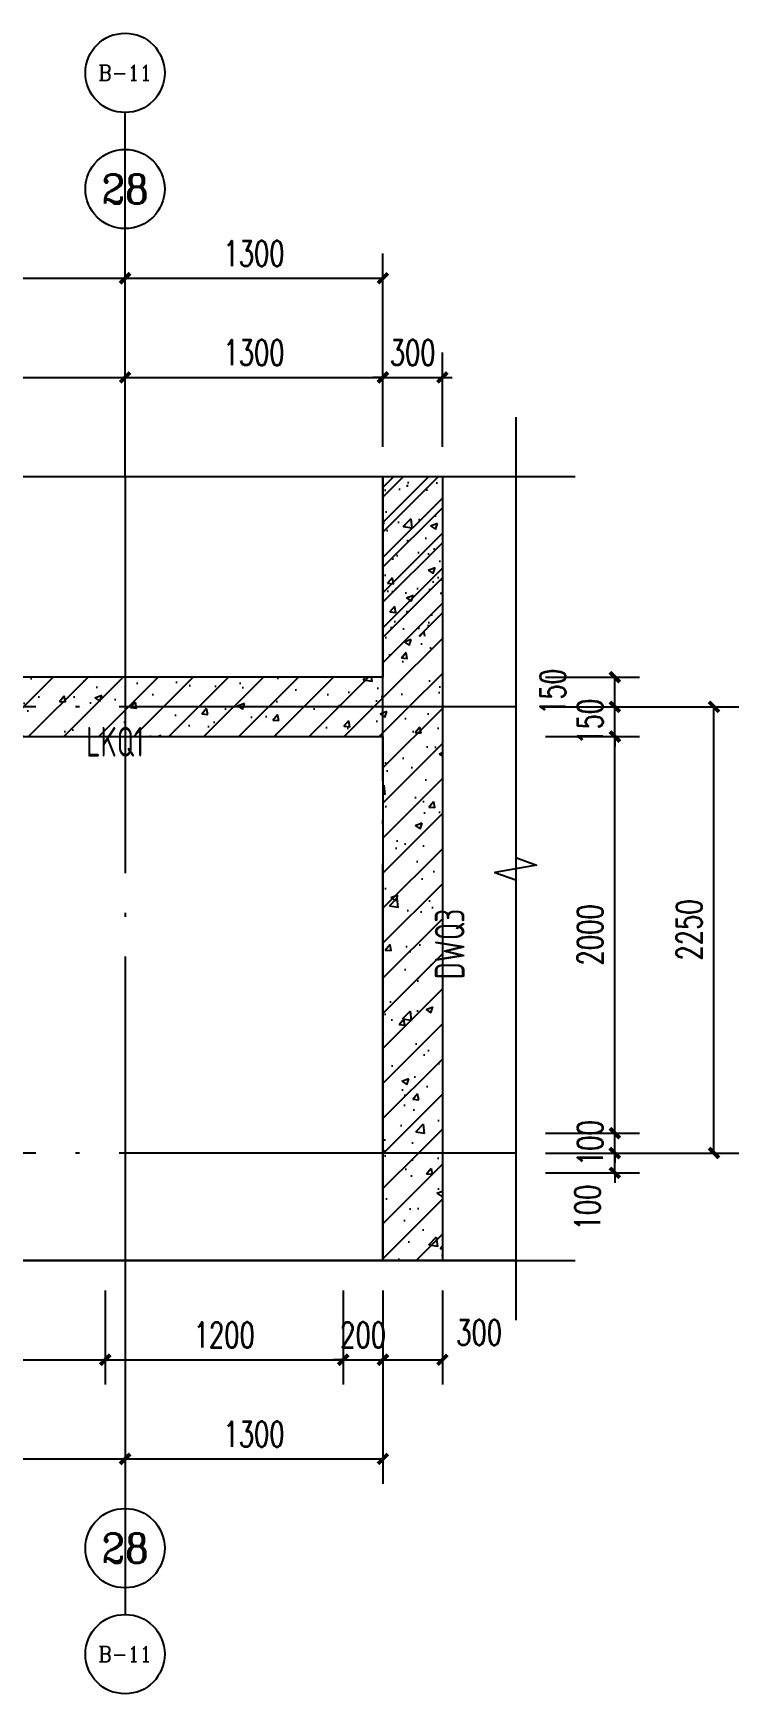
# Model space of a CAD drawing. Extents: x 37906 to 290206, y -18154 to 41246.
# Drawn here: x 86710 to 90268, y 23378 to 31752 of the extents above; entities that cross this region are included whole.
import ezdxf
from ezdxf.enums import TextEntityAlignment as Align

# ---------------------------------------------------------------- set-up
doc = ezdxf.new("R2010")
doc.units = 0
doc.header["$LTSCALE"] = 1000
doc.header["$MEASUREMENT"] = 0
doc.linetypes.add('DOTE', pattern=[2.42, 2, -0.2, 0.02, -0.2])
for name, color, linetype in [('A-PUB_HATCH', 8, 'Continuous'), ('AXIS', 3, 'Continuous'), ('AXIS_TEXT', 7, 'Continuous'), ('DIM_SYMB', 3, 'Continuous'), ('DOTE', 1, 'DOTE'), ('PUB_DIM', 3, 'Continuous'), ('PUB_HATCH', 8, 'Continuous'), ('RF-QT', 30, 'Continuous'), ('TEXT', 7, 'Continuous')]:
    doc.layers.add(name, color=color, linetype=linetype)
doc.styles.add('_TCH_AXIS', font='COMPLEX', dxfattribs={"bigfont": 'GBCBIG'})
doc.styles.add('_TCH_DIM_T3', font='SIMPLEX', dxfattribs={"width": 0.705882, "bigfont": 'GBCBIG'})
doc.styles.add('COMPLEX', font='COMPLEX.shx', dxfattribs={"width": 0.65})
doc.styles.add('TSSD_Rein', font='tssdeng2.shx', dxfattribs={"width": 0.7, "bigfont": 'tssdchn.shx'})
doc.dimstyles.new('_TCH_ARCH&&50', dxfattribs={"dimtxt": 127.5, "dimasz": 50, "dimexe": 125, "dimexo": 150, "dimgap": 61.25, "dimtad": 1, "dimdec": 0, "dimrnd": 5, "dimzin": 0, "dimdsep": 46, "dimtxsty": '_TCH_DIM_T3', "dimblk": 'ARCHTICK', "dimcen": 0.09, "dimclrt": 7, "dimazin": 2, "dimtfac": 1, "dimtdec": 0, "dimtix": 1, "dimtmove": 2, "dimatfit": 3, "dimfxl": 1, "dimtolj": 1, "dimtzin": 0, "dimarcsym": 0})
pattern_1 = [(45, (-1662414.7, -33563.26), (-88.388348, 88.388348), []), (50, (-1662414.7, -33563.26), (358.63009, -31.376067), [37.5, -412.5]), (355, (-1662414.7, -33563.26), (-69.37567, 376.09607), [30, -330]), (100.4514, (-1662384.8, -33565.87), (289.25469, 344.71977), [31.870095, -350.571056]), (46.1842, (-1662414.7, -33463.26), (533.62052, -82.75951), [56.25, -618.75]), (96.6356, (-1662370.23, -33470.16), (467.33135, 487.05894), [47.80514, -525.8565]), (351.1842, (-1662414.7, -33463.26), (467.33097, 487.0593), [45, -495]), (21, (-1662364.7, -33488.26), (298.453526, -201.309445), [37.5, -412.5]), (326, (-1662364.7, -33488.26), (121.657666, 362.57502), [30, -330]), (71.4514, (-1662339.83, -33505.04), (420.111314, 161.26525), [31.870095, -350.571056]), (37.5, (-1662414.7, -33563.26), (6.079928, 166.446927), [0, -326, 0, -335, 0, -331.25]), (7.5, (-1662414.7, -33563.26), (131.534769, 197.205856), [0, -191, 0, -318.5, 0, -126.25]), (327.5, (-1662526.2, -33563.26), (266.911218, -11.277436), [0, -125, 0, -390, 0, -517.5]), (317.5, (-1662576.2, -33563.26), (291.593085, 50.05249), [0, -162.5, 0, -259, 0, -367.5])]

# ---------------------------------------------------------------- blocks, each defined once
blk = doc.blocks.new('_ArchTick')
at = {"color": 0, "linetype": 'ByBlock', "const_width": 0.4}
blk.add_lwpolyline([(-0.5, -0.5), (0.5, 0.5)], dxfattribs=at)
blk = doc.blocks.new('*D955')
at = {"layer": 'Defpoints', "color": 0, "transparency": 16777216}
for p in [(87173.2, 30016), (85198.2, 29516), (87173.2, 29516)]:
    blk.add_point(p, dxfattribs=at)
at = {"layer": 'PUB_DIM', "color": 0, "lineweight": -2, "transparency": 16777216}
for p, q in [((85198.2, 29666), (85198.2, 30141)), ((87173.2, 29666), (87173.2, 30141)), ((85198.2, 30016), (87173.2, 30016))]:
    blk.add_line(p, q, dxfattribs=at)
at = {"layer": 'PUB_DIM', "color": 0, "lineweight": -2, "transparency": 16777216, "xscale": 50, "yscale": 50, "zscale": 50, "rotation": 180}
blk.add_blockref('_ArchTick', (85198.2, 30016), dxfattribs=at)
at = {"layer": 'PUB_DIM', "color": 0, "lineweight": -2, "transparency": 16777216, "xscale": 50, "yscale": 50, "zscale": 50}
blk.add_blockref('_ArchTick', (87173.2, 30016), dxfattribs=at)
at = {"layer": 'PUB_DIM', "color": 7, "transparency": 16777216, "insert": (86185.7, 30141), "char_height": 127.5, "attachment_point": 5, "style": '_TCH_DIM_T3'}
blk.add_mtext('\\A1;1975', dxfattribs=at)
blk = doc.blocks.new('*D956')
at = {"layer": 'Defpoints', "color": 0, "transparency": 16777216}
for p in [(88473.2, 30016), (87173.2, 29516), (88473.2, 29516)]:
    blk.add_point(p, dxfattribs=at)
at = {"layer": 'PUB_DIM', "color": 0, "lineweight": -2, "transparency": 16777216}
for p, q in [((87173.2, 29666), (87173.2, 30141)), ((88473.2, 29666), (88473.2, 30141)), ((87173.2, 30016), (88473.2, 30016))]:
    blk.add_line(p, q, dxfattribs=at)
at = {"layer": 'PUB_DIM', "color": 0, "lineweight": -2, "transparency": 16777216, "xscale": 50, "yscale": 50, "zscale": 50, "rotation": 180}
blk.add_blockref('_ArchTick', (87173.2, 30016), dxfattribs=at)
at = {"layer": 'PUB_DIM', "color": 0, "lineweight": -2, "transparency": 16777216, "xscale": 50, "yscale": 50, "zscale": 50}
blk.add_blockref('_ArchTick', (88473.2, 30016), dxfattribs=at)
at = {"layer": 'PUB_DIM', "color": 7, "transparency": 16777216, "insert": (87823.2, 30141), "char_height": 127.5, "attachment_point": 5, "style": '_TCH_DIM_T3'}
blk.add_mtext('\\A1;1300', dxfattribs=at)
blk = doc.blocks.new('*D957')
at = {"layer": 'Defpoints', "color": 0, "transparency": 16777216}
for p in [(88773.2, 30016), (88473.2, 29516), (88773.2, 29516)]:
    blk.add_point(p, dxfattribs=at)
at = {"layer": 'PUB_DIM', "color": 0, "lineweight": -2, "transparency": 16777216}
for p, q in [((88473.2, 29666), (88473.2, 30141)), ((88773.2, 29666), (88773.2, 30141)), ((88473.2, 30016), (88423.2, 30016)), ((88473.2, 30016), (88773.2, 30016)), ((88773.2, 30016), (88823.2, 30016))]:
    blk.add_line(p, q, dxfattribs=at)
at = {"layer": 'PUB_DIM', "color": 0, "lineweight": -2, "transparency": 16777216, "xscale": 50, "yscale": 50, "zscale": 50}
blk.add_blockref('_ArchTick', (88473.2, 30016), dxfattribs=at)
at = {"layer": 'PUB_DIM', "color": 0, "lineweight": -2, "transparency": 16777216, "xscale": 50, "yscale": 50, "zscale": 50, "rotation": 180}
blk.add_blockref('_ArchTick', (88773.2, 30016), dxfattribs=at)
at = {"layer": 'PUB_DIM', "color": 7, "transparency": 16777216, "insert": (88623.2, 30141), "char_height": 127.5, "attachment_point": 5, "style": '_TCH_DIM_T3'}
blk.add_mtext('\\A1;300', dxfattribs=at)
blk = doc.blocks.new('*D973')
at = {"layer": 'Defpoints', "color": 0, "transparency": 16777216}
for p in [(85398.2, 25562.3), (87073.2, 25562.3), (87073.2, 25062.3)]:
    blk.add_point(p, dxfattribs=at)
at = {"layer": 'PUB_DIM', "color": 0, "lineweight": -2, "transparency": 16777216}
for p, q in [((85398.2, 25412.3), (85398.2, 24937.3)), ((87073.2, 25412.3), (87073.2, 24937.3)), ((85398.2, 25062.3), (87073.2, 25062.3))]:
    blk.add_line(p, q, dxfattribs=at)
at = {"layer": 'PUB_DIM', "color": 0, "lineweight": -2, "transparency": 16777216, "xscale": 50, "yscale": 50, "zscale": 50, "rotation": 180}
blk.add_blockref('_ArchTick', (85398.2, 25062.3), dxfattribs=at)
at = {"layer": 'PUB_DIM', "color": 0, "lineweight": -2, "transparency": 16777216, "xscale": 50, "yscale": 50, "zscale": 50}
blk.add_blockref('_ArchTick', (87073.2, 25062.3), dxfattribs=at)
at = {"layer": 'PUB_DIM', "color": 7, "transparency": 16777216, "insert": (86235.7, 25187.3), "char_height": 127.5, "attachment_point": 5, "style": '_TCH_DIM_T3'}
blk.add_mtext('\\A1;1675', dxfattribs=at)
blk = doc.blocks.new('*D974')
at = {"layer": 'Defpoints', "color": 0, "transparency": 16777216}
for p in [(87073.2, 25562.3), (88273.2, 25562.3), (88273.2, 25062.3)]:
    blk.add_point(p, dxfattribs=at)
at = {"layer": 'PUB_DIM', "color": 0, "lineweight": -2, "transparency": 16777216}
for p, q in [((87073.2, 25412.3), (87073.2, 24937.3)), ((88273.2, 25412.3), (88273.2, 24937.3)), ((87073.2, 25062.3), (88273.2, 25062.3))]:
    blk.add_line(p, q, dxfattribs=at)
at = {"layer": 'PUB_DIM', "color": 0, "lineweight": -2, "transparency": 16777216, "xscale": 50, "yscale": 50, "zscale": 50, "rotation": 180}
blk.add_blockref('_ArchTick', (87073.2, 25062.3), dxfattribs=at)
at = {"layer": 'PUB_DIM', "color": 0, "lineweight": -2, "transparency": 16777216, "xscale": 50, "yscale": 50, "zscale": 50}
blk.add_blockref('_ArchTick', (88273.2, 25062.3), dxfattribs=at)
at = {"layer": 'PUB_DIM', "color": 7, "transparency": 16777216, "insert": (87673.2, 25187.3), "char_height": 127.5, "attachment_point": 5, "style": '_TCH_DIM_T3'}
blk.add_mtext('\\A1;1200', dxfattribs=at)
blk = doc.blocks.new('*D975')
at = {"layer": 'Defpoints', "color": 0, "transparency": 16777216}
for p in [(88273.2, 25562.3), (88473.2, 25562.3), (88473.2, 25062.3)]:
    blk.add_point(p, dxfattribs=at)
at = {"layer": 'PUB_DIM', "color": 0, "lineweight": -2, "transparency": 16777216}
for p, q in [((88273.2, 25412.3), (88273.2, 24937.3)), ((88473.2, 25412.3), (88473.2, 24937.3)), ((88273.2, 25062.3), (88223.2, 25062.3)), ((88273.2, 25062.3), (88473.2, 25062.3)), ((88473.2, 25062.3), (88523.2, 25062.3))]:
    blk.add_line(p, q, dxfattribs=at)
at = {"layer": 'PUB_DIM', "color": 0, "lineweight": -2, "transparency": 16777216, "xscale": 50, "yscale": 50, "zscale": 50}
blk.add_blockref('_ArchTick', (88273.2, 25062.3), dxfattribs=at)
at = {"layer": 'PUB_DIM', "color": 0, "lineweight": -2, "transparency": 16777216, "xscale": 50, "yscale": 50, "zscale": 50, "rotation": 180}
blk.add_blockref('_ArchTick', (88473.2, 25062.3), dxfattribs=at)
at = {"layer": 'PUB_DIM', "color": 7, "transparency": 16777216, "insert": (88373.2, 25187.3), "char_height": 127.5, "attachment_point": 5, "style": '_TCH_DIM_T3'}
blk.add_mtext('\\A1;200', dxfattribs=at)
blk = doc.blocks.new('*D976')
at = {"layer": 'Defpoints', "color": 0, "transparency": 16777216}
for p in [(88473.2, 25562.3), (88773.2, 25562.3), (88773.2, 25062.3)]:
    blk.add_point(p, dxfattribs=at)
at = {"layer": 'PUB_DIM', "color": 0, "lineweight": -2, "transparency": 16777216}
for p, q in [((88473.2, 25412.3), (88473.2, 24937.3)), ((88773.2, 25412.3), (88773.2, 24937.3)), ((88473.2, 25062.3), (88773.2, 25062.3))]:
    blk.add_line(p, q, dxfattribs=at)
at = {"layer": 'PUB_DIM', "color": 0, "lineweight": -2, "transparency": 16777216, "xscale": 50, "yscale": 50, "zscale": 50, "rotation": 180}
blk.add_blockref('_ArchTick', (88473.2, 25062.3), dxfattribs=at)
at = {"layer": 'PUB_DIM', "color": 0, "lineweight": -2, "transparency": 16777216, "xscale": 50, "yscale": 50, "zscale": 50}
blk.add_blockref('_ArchTick', (88773.2, 25062.3), dxfattribs=at)
at = {"layer": 'PUB_DIM', "color": 7, "transparency": 16777216, "insert": (88958.2, 25199.8), "char_height": 127.5, "attachment_point": 5, "style": '_TCH_DIM_T3'}
blk.add_mtext('\\A1;300', dxfattribs=at)
blk = doc.blocks.new('*D977')
at = {"layer": 'Defpoints', "color": 0, "transparency": 16777216}
for p in [(89142.6, 26104.7), (89642.6, 26104.7), (89142.6, 26004.7)]:
    blk.add_point(p, dxfattribs=at)
at = {"layer": 'PUB_DIM', "color": 0, "lineweight": -2, "transparency": 16777216}
for p, q in [((89642.6, 26104.7), (89642.6, 26154.7)), ((89292.6, 26104.7), (89767.6, 26104.7)), ((89642.6, 26004.7), (89642.6, 26104.7)), ((89292.6, 26004.7), (89767.6, 26004.7)), ((89642.6, 26004.7), (89642.6, 25954.7))]:
    blk.add_line(p, q, dxfattribs=at)
at = {"layer": 'PUB_DIM', "color": 0, "lineweight": -2, "transparency": 16777216, "xscale": 50, "yscale": 50, "zscale": 50}
for p, rotation in [((89642.6, 26104.7), 270), ((89642.6, 26004.7), 90)]:
    blk.add_blockref('_ArchTick', p, dxfattribs=dict(at, rotation=rotation))
at = {"layer": 'PUB_DIM', "color": 7, "transparency": 16777216, "insert": (89505.1, 25829.7), "char_height": 127.5, "attachment_point": 5, "rotation": 90, "style": '_TCH_DIM_T3'}
blk.add_mtext('\\A1;100', dxfattribs=at)
blk = doc.blocks.new('*D978')
at = {"layer": 'Defpoints', "color": 0, "transparency": 16777216}
for p in [(89142.6, 26204.7), (89642.6, 26204.7), (89142.6, 26104.7)]:
    blk.add_point(p, dxfattribs=at)
at = {"layer": 'PUB_DIM', "color": 0, "lineweight": -2, "transparency": 16777216}
for p, q in [((89642.6, 26204.7), (89642.6, 26254.7)), ((89292.6, 26204.7), (89767.6, 26204.7)), ((89642.6, 26104.7), (89642.6, 26204.7)), ((89292.6, 26104.7), (89767.6, 26104.7)), ((89642.6, 26104.7), (89642.6, 26054.7))]:
    blk.add_line(p, q, dxfattribs=at)
at = {"layer": 'PUB_DIM', "color": 0, "lineweight": -2, "transparency": 16777216, "xscale": 50, "yscale": 50, "zscale": 50}
for p, rotation in [((89642.6, 26204.7), 270), ((89642.6, 26104.7), 90)]:
    blk.add_blockref('_ArchTick', p, dxfattribs=dict(at, rotation=rotation))
at = {"layer": 'PUB_DIM', "color": 7, "transparency": 16777216, "insert": (89517.6, 26154.7), "char_height": 127.5, "attachment_point": 5, "rotation": 90, "style": '_TCH_DIM_T3'}
blk.add_mtext('\\A1;100', dxfattribs=at)
blk = doc.blocks.new('*D979')
at = {"layer": 'Defpoints', "color": 0, "transparency": 16777216}
for p in [(89142.6, 28204.7), (89642.6, 28204.7), (89142.6, 26204.7)]:
    blk.add_point(p, dxfattribs=at)
at = {"layer": 'PUB_DIM', "color": 0, "lineweight": -2, "transparency": 16777216}
for p, q in [((89292.6, 28204.7), (89767.6, 28204.7)), ((89642.6, 26204.7), (89642.6, 28204.7)), ((89292.6, 26204.7), (89767.6, 26204.7))]:
    blk.add_line(p, q, dxfattribs=at)
at = {"layer": 'PUB_DIM', "color": 0, "lineweight": -2, "transparency": 16777216, "xscale": 50, "yscale": 50, "zscale": 50}
for p, rotation in [((89642.6, 28204.7), 90), ((89642.6, 26204.7), 270)]:
    blk.add_blockref('_ArchTick', p, dxfattribs=dict(at, rotation=rotation))
at = {"layer": 'PUB_DIM', "color": 7, "transparency": 16777216, "insert": (89517.6, 27204.7), "char_height": 127.5, "attachment_point": 5, "rotation": 90, "style": '_TCH_DIM_T3'}
blk.add_mtext('\\A1;2000', dxfattribs=at)
blk = doc.blocks.new('*D980')
at = {"layer": 'Defpoints', "color": 0, "transparency": 16777216}
for p in [(89142.6, 28354.7), (89642.6, 28354.7), (89142.6, 28204.7)]:
    blk.add_point(p, dxfattribs=at)
at = {"layer": 'PUB_DIM', "color": 0, "lineweight": -2, "transparency": 16777216}
for p, q in [((89642.6, 28354.7), (89642.6, 28404.7)), ((89292.6, 28354.7), (89767.6, 28354.7)), ((89642.6, 28204.7), (89642.6, 28354.7)), ((89292.6, 28204.7), (89767.6, 28204.7)), ((89642.6, 28204.7), (89642.6, 28154.7))]:
    blk.add_line(p, q, dxfattribs=at)
at = {"layer": 'PUB_DIM', "color": 0, "lineweight": -2, "transparency": 16777216, "xscale": 50, "yscale": 50, "zscale": 50}
for p, rotation in [((89642.6, 28354.7), 270), ((89642.6, 28204.7), 90)]:
    blk.add_blockref('_ArchTick', p, dxfattribs=dict(at, rotation=rotation))
at = {"layer": 'PUB_DIM', "color": 7, "transparency": 16777216, "insert": (89517.6, 28279.7), "char_height": 127.5, "attachment_point": 5, "rotation": 90, "style": '_TCH_DIM_T3'}
blk.add_mtext('\\A1;150', dxfattribs=at)
blk = doc.blocks.new('*D981')
at = {"layer": 'Defpoints', "color": 0, "transparency": 16777216}
for p in [(89142.6, 28504.7), (89642.6, 28504.7), (89142.6, 28354.7)]:
    blk.add_point(p, dxfattribs=at)
at = {"layer": 'PUB_DIM', "color": 0, "lineweight": -2, "transparency": 16777216}
for p, q in [((89292.6, 28504.7), (89767.6, 28504.7)), ((89642.6, 28354.7), (89642.6, 28504.7)), ((89292.6, 28354.7), (89767.6, 28354.7))]:
    blk.add_line(p, q, dxfattribs=at)
at = {"layer": 'PUB_DIM', "color": 0, "lineweight": -2, "transparency": 16777216, "xscale": 50, "yscale": 50, "zscale": 50}
for p, rotation in [((89642.6, 28504.7), 90), ((89642.6, 28354.7), 270)]:
    blk.add_blockref('_ArchTick', p, dxfattribs=dict(at, rotation=rotation))
at = {"layer": 'PUB_DIM', "color": 7, "transparency": 16777216, "insert": (89330.1, 28429.7), "char_height": 127.5, "attachment_point": 5, "rotation": 90, "style": '_TCH_DIM_T3'}
blk.add_mtext('\\A1;150', dxfattribs=at)
blk = doc.blocks.new('*D991')
at = {"layer": 'Defpoints', "color": 0, "transparency": 16777216}
for p in [(85198.2, 25562.3), (87173.2, 25562.3), (87173.2, 24562.3)]:
    blk.add_point(p, dxfattribs=at)
at = {"layer": 'PUB_DIM', "color": 0, "lineweight": -2, "transparency": 16777216}
for p, q in [((85198.2, 25412.3), (85198.2, 24437.3)), ((87173.2, 25412.3), (87173.2, 24437.3)), ((85198.2, 24562.3), (87173.2, 24562.3))]:
    blk.add_line(p, q, dxfattribs=at)
at = {"layer": 'PUB_DIM', "color": 0, "lineweight": -2, "transparency": 16777216, "xscale": 50, "yscale": 50, "zscale": 50, "rotation": 180}
blk.add_blockref('_ArchTick', (85198.2, 24562.3), dxfattribs=at)
at = {"layer": 'PUB_DIM', "color": 0, "lineweight": -2, "transparency": 16777216, "xscale": 50, "yscale": 50, "zscale": 50}
blk.add_blockref('_ArchTick', (87173.2, 24562.3), dxfattribs=at)
at = {"layer": 'PUB_DIM', "color": 7, "transparency": 16777216, "insert": (86185.7, 24687.3), "char_height": 127.5, "attachment_point": 5, "style": '_TCH_DIM_T3'}
blk.add_mtext('\\A1;1975', dxfattribs=at)
blk = doc.blocks.new('*D992')
at = {"layer": 'Defpoints', "color": 0, "transparency": 16777216}
for p in [(87173.2, 25562.3), (88473.2, 25562.3), (88473.2, 24562.3)]:
    blk.add_point(p, dxfattribs=at)
at = {"layer": 'PUB_DIM', "color": 0, "lineweight": -2, "transparency": 16777216}
for p, q in [((87173.2, 25412.3), (87173.2, 24437.3)), ((88473.2, 25412.3), (88473.2, 24437.3)), ((87173.2, 24562.3), (88473.2, 24562.3))]:
    blk.add_line(p, q, dxfattribs=at)
at = {"layer": 'PUB_DIM', "color": 0, "lineweight": -2, "transparency": 16777216, "xscale": 50, "yscale": 50, "zscale": 50, "rotation": 180}
blk.add_blockref('_ArchTick', (87173.2, 24562.3), dxfattribs=at)
at = {"layer": 'PUB_DIM', "color": 0, "lineweight": -2, "transparency": 16777216, "xscale": 50, "yscale": 50, "zscale": 50}
blk.add_blockref('_ArchTick', (88473.2, 24562.3), dxfattribs=at)
at = {"layer": 'PUB_DIM', "color": 7, "transparency": 16777216, "insert": (87823.2, 24687.3), "char_height": 127.5, "attachment_point": 5, "style": '_TCH_DIM_T3'}
blk.add_mtext('\\A1;1300', dxfattribs=at)
blk = doc.blocks.new('*D993')
at = {"layer": 'Defpoints', "color": 0, "transparency": 16777216}
for p in [(89142.6, 28354.7), (90142.6, 28354.7), (89142.6, 26104.7)]:
    blk.add_point(p, dxfattribs=at)
at = {"layer": 'PUB_DIM', "color": 0, "lineweight": -2, "transparency": 16777216}
for p, q in [((89292.6, 28354.7), (90267.6, 28354.7)), ((90142.6, 26104.7), (90142.6, 28354.7)), ((89292.6, 26104.7), (90267.6, 26104.7))]:
    blk.add_line(p, q, dxfattribs=at)
at = {"layer": 'PUB_DIM', "color": 0, "lineweight": -2, "transparency": 16777216, "xscale": 50, "yscale": 50, "zscale": 50}
for p, rotation in [((90142.6, 28354.7), 90), ((90142.6, 26104.7), 270)]:
    blk.add_blockref('_ArchTick', p, dxfattribs=dict(at, rotation=rotation))
at = {"layer": 'PUB_DIM', "color": 7, "transparency": 16777216, "insert": (90017.6, 27229.7), "char_height": 127.5, "attachment_point": 5, "rotation": 90, "style": '_TCH_DIM_T3'}
blk.add_mtext('\\A1;2250', dxfattribs=at)
blk = doc.blocks.new('*D997')
at = {"layer": 'Defpoints', "color": 0, "transparency": 16777216}
for p in [(87173.2, 30516), (85198.2, 29516), (87173.2, 29516)]:
    blk.add_point(p, dxfattribs=at)
at = {"layer": 'PUB_DIM', "color": 0, "lineweight": -2, "transparency": 16777216}
for p, q in [((85198.2, 29666), (85198.2, 30641)), ((87173.2, 29666), (87173.2, 30641)), ((85198.2, 30516), (87173.2, 30516))]:
    blk.add_line(p, q, dxfattribs=at)
at = {"layer": 'PUB_DIM', "color": 0, "lineweight": -2, "transparency": 16777216, "xscale": 50, "yscale": 50, "zscale": 50, "rotation": 180}
blk.add_blockref('_ArchTick', (85198.2, 30516), dxfattribs=at)
at = {"layer": 'PUB_DIM', "color": 0, "lineweight": -2, "transparency": 16777216, "xscale": 50, "yscale": 50, "zscale": 50}
blk.add_blockref('_ArchTick', (87173.2, 30516), dxfattribs=at)
at = {"layer": 'PUB_DIM', "color": 7, "transparency": 16777216, "insert": (86185.7, 30641), "char_height": 127.5, "attachment_point": 5, "style": '_TCH_DIM_T3'}
blk.add_mtext('\\A1;1975', dxfattribs=at)
blk = doc.blocks.new('*D998')
at = {"layer": 'Defpoints', "color": 0, "transparency": 16777216}
for p in [(88473.2, 30516), (87173.2, 29516), (88473.2, 29516)]:
    blk.add_point(p, dxfattribs=at)
at = {"layer": 'PUB_DIM', "color": 0, "lineweight": -2, "transparency": 16777216}
for p, q in [((87173.2, 29666), (87173.2, 30641)), ((88473.2, 29666), (88473.2, 30641)), ((87173.2, 30516), (88473.2, 30516))]:
    blk.add_line(p, q, dxfattribs=at)
at = {"layer": 'PUB_DIM', "color": 0, "lineweight": -2, "transparency": 16777216, "xscale": 50, "yscale": 50, "zscale": 50, "rotation": 180}
blk.add_blockref('_ArchTick', (87173.2, 30516), dxfattribs=at)
at = {"layer": 'PUB_DIM', "color": 0, "lineweight": -2, "transparency": 16777216, "xscale": 50, "yscale": 50, "zscale": 50}
blk.add_blockref('_ArchTick', (88473.2, 30516), dxfattribs=at)
at = {"layer": 'PUB_DIM', "color": 7, "transparency": 16777216, "insert": (87823.2, 30641), "char_height": 127.5, "attachment_point": 5, "style": '_TCH_DIM_T3'}
blk.add_mtext('\\A1;1300', dxfattribs=at)
blk = doc.blocks.new('_AXISO')
blk.add_circle((0, 0), 0.5)
at = {"layer": 'AXIS_TEXT', "style": 'COMPLEX', "width": 1.041667}
blk.add_attdef('A', text='', height=0.56, dxfattribs=at).set_placement((-0.25, -0.28), (0.25, -0.28), align=Align.FIT)

msp = doc.modelspace()

# ---------------------------------------------------------------- hatches: boundary and pattern name
at = {"layer": 'A-PUB_HATCH'}
h = msp.add_hatch(dxfattribs=at)
h.set_pattern_fill('钢筋混凝土', color=256, scale=50, style=0)
h.set_pattern_definition(pattern_1)
h.paths.add_polyline_path([(85231.6, 28304.7), (85398.2, 28204.7), (88473.2, 28204.7), (88573.2, 28354.7), (88473.2, 28504.7), (85198.2, 28504.7)])
at = {"layer": 'PUB_HATCH'}
h = msp.add_hatch(dxfattribs=at)
h.set_pattern_fill('钢筋混凝土', color=256, scale=50, style=0)
h.set_pattern_definition([(45, (-1662414.7, -35556.49), (-88.388348, 88.388348), []), (50, (-1662414.7, -35556.5), (358.63009, -31.376067), [37.5, -412.5]), (355, (-1662414.7, -35556.5), (-69.37567, 376.09607), [30, -330]), (100.4514, (-1662384.8, -35559.1), (289.25469, 344.71977), [31.870095, -350.571056]), (46.1842, (-1662414.7, -35456.5), (533.62052, -82.75951), [56.25, -618.75]), (96.6356, (-1662370.23, -35463.4), (467.33135, 487.05894), [47.80514, -525.8565]), (351.1842, (-1662414.7, -35456.5), (467.33097, 487.0593), [45, -495]), (21, (-1662364.7, -35481.5), (298.453526, -201.309445), [37.5, -412.5]), (326, (-1662364.7, -35481.5), (121.657666, 362.57502), [30, -330]), (71.4514, (-1662339.83, -35498.27), (420.111314, 161.26525), [31.870095, -350.571056]), (37.5, (-1662414.7, -35556.49), (6.079928, 166.446927), [0, -326, 0, -335, 0, -331.25]), (7.5, (-1662414.7, -35556.5), (131.534769, 197.205856), [0, -191, 0, -318.5, 0, -126.25]), (327.5, (-1662526.2, -35556.49), (266.911218, -11.277436), [0, -125, 0, -390, 0, -517.5]), (317.5, (-1662576.2, -35556.5), (291.593085, 50.05249), [0, -162.5, 0, -259, 0, -367.5])])
h.paths.add_polyline_path([(88473.2, 28711.5), (88773.2, 28711.5), (88773.2, 29516), (88473.2, 29516)])
h = msp.add_hatch(dxfattribs=at)
h.set_pattern_fill('钢筋混凝土', color=256, scale=50, style=0)
h.set_pattern_definition(pattern_1)
h.paths.add_polyline_path([(88773.2, 29516), (88473.2, 29516), (88473.2, 28504.7), (88573.2, 28354.7), (88773.2, 28354.7)])
h = msp.add_hatch(dxfattribs=at)
h.set_pattern_fill('钢筋混凝土', color=256, scale=50, style=0)
h.set_pattern_definition(pattern_1)
h.paths.add_polyline_path([(88473.2, 26104.7), (88773.2, 26104.7), (88773.2, 28354.7), (88573.2, 28354.7), (88473.2, 28204.7)])
h = msp.add_hatch(dxfattribs=at)
h.set_pattern_fill('钢筋混凝土', color=256, scale=50, style=0)
h.set_pattern_definition(pattern_1)
h.paths.add_polyline_path([(88773.2, 25562.3), (88773.2, 26104.7), (88473.2, 26104.7), (88473.2, 25562.3)])

# ---------------------------------------------------------------- linework, layer by layer
msp.add_lwpolyline([(82510.4, 29516), (89142.6, 29516), (89142.6, 25562.3), (82510.4, 25562.3)], close=True)
at = {"layer": 'AXIS'}
for p, q in [((87173.2, 29516), (87173.2, 31351.6)), ((87173.2, 29516), (87173.2, 30766)), ((87173.2, 25562.3), (87173.2, 24312.3)), ((87173.2, 25562.3), (87173.2, 23777.9))]:
    msp.add_line(p, q, dxfattribs=at)
at = {"layer": 'DIM_SYMB'}
for points in [[(89142.6, 29816), (89142.6, 27595.1), (89247.6, 27556.8), (89037.6, 27519.8), (89142.6, 27482.6), (89142.6, 25262.3)], [(82210.4, 29516), (85770.2, 29516), (85808.5, 29621), (85845.5, 29411), (85882.7, 29516), (89442.6, 29516)], [(82210.4, 25562.3), (85770.2, 25562.3), (85808.5, 25667.3), (85845.5, 25457.3), (85882.7, 25562.3), (89442.6, 25562.3)]]:
    msp.add_lwpolyline(points, dxfattribs=at)
at = {"layer": 'DOTE'}
for p, q in [((87173.2, 29516), (87173.2, 25562.3)), ((88473.2, 25562.3), (88473.2, 29516)), ((89142.6, 28354.7), (82510.4, 28354.7)), ((89142.6, 26104.7), (82510.4, 26104.7))]:
    msp.add_line(p, q, dxfattribs=at)
at = {"layer": 'RF-QT'}
for p, q in [((88473.2, 29516), (88473.2, 28504.7)), ((88473.2, 29516), (88773.2, 29516)), ((88773.2, 29516), (88773.2, 25562.3)), ((88473.2, 28504.7), (84698.2, 28504.7)), ((85398.2, 28204.7), (88473.2, 28204.7)), ((88473.2, 28204.7), (88473.2, 25562.3)), ((88473.2, 25562.3), (88773.2, 25562.3))]:
    msp.add_line(p, q, dxfattribs=at)

# ---------------------------------------------------------------- block references
at = {"layer": 'AXIS'}
ref = msp.add_blockref('_AXISO', (87173.2, 31551.6), dxfattribs=dict(at, xscale=400, yscale=400, zscale=400))
ref.add_attrib('A', 'B-11', dxfattribs={"layer": 'AXIS_TEXT', "height": 78.4, "style": '_TCH_AXIS'}).set_placement((87038.8, 31512.4), (87307.6, 31512.4), align=Align.FIT)
ref = msp.add_blockref('_AXISO', (87173.2, 30966), dxfattribs=dict(at, xscale=400, yscale=400, zscale=400))
ref.add_attrib('A', '28', dxfattribs={"layer": 'AXIS_TEXT', "height": 147.14, "style": '_TCH_AXIS'}).set_placement((87054.1, 30892.4), (87292.3, 30892.4), align=Align.FIT)
ref = msp.add_blockref('_AXISO', (87173.2, 24112.3), dxfattribs=dict(at, xscale=400, yscale=400, zscale=400))
ref.add_attrib('A', '28', dxfattribs={"layer": 'AXIS_TEXT', "height": 147.14, "style": '_TCH_AXIS'}).set_placement((87054.1, 24038.7), (87292.3, 24038.7), align=Align.FIT)
ref = msp.add_blockref('_AXISO', (87173.2, 23577.9), dxfattribs=dict(at, xscale=400, yscale=400, zscale=400))
ref.add_attrib('A', 'B-11', dxfattribs={"layer": 'AXIS_TEXT', "height": 78.4, "style": '_TCH_AXIS'}).set_placement((87038.8, 23538.7), (87307.6, 23538.7), align=Align.FIT)

# ---------------------------------------------------------------- texts
at = {"layer": 'TEXT', "color": 4, "ltscale": 100, "style": 'TSSD_Rein', "width": 0.7}
msp.add_text('LKQ1', height=150, dxfattribs=at).set_placement((86976.4, 28058.7), align=Align.BOTTOM_LEFT)
msp.add_text('DWQ3', height=150, rotation=90, dxfattribs=at).set_placement((88929.8, 26980.6), align=Align.BOTTOM_LEFT)

# ---------------------------------------------------------------- dimensions: what is measured, and where the dimension line sits
at = {"layer": 'PUB_DIM'}
for p1, p2, distance, picture, middle in [((85198.2, 29516), (87173.2, 29516), 1000, '*D997', (86185.7, 30641)), ((87173.2, 29516), (88473.2, 29516), 1000, '*D998', (87823.2, 30641)), ((85198.2, 29516), (87173.2, 29516), 500, '*D955', (86185.7, 30141)), ((87173.2, 29516), (88473.2, 29516), 500, '*D956', (87823.2, 30141)), ((88473.2, 29516), (88773.2, 29516), 500, '*D957', (88623.2, 30141)), ((89142.6, 28204.7), (89142.6, 28354.7), -500, '*D980', (89517.6, 28279.7)), ((89142.6, 26104.7), (89142.6, 28354.7), -1000, '*D993', (90017.6, 27229.7)), ((89142.6, 26204.7), (89142.6, 28204.7), -500, '*D979', (89517.6, 27204.7)), ((89142.6, 26104.7), (89142.6, 26204.7), -500, '*D978', (89517.6, 26154.7)), ((85198.2, 25562.3), (87173.2, 25562.3), -1000, '*D991', (86185.7, 24687.3)), ((85398.2, 25562.3), (87073.2, 25562.3), -500, '*D973', (86235.7, 25187.3)), ((87073.2, 25562.3), (88273.2, 25562.3), -500, '*D974', (87673.2, 25187.3)), ((87173.2, 25562.3), (88473.2, 25562.3), -1000, '*D992', (87823.2, 24687.3)), ((88273.2, 25562.3), (88473.2, 25562.3), -500, '*D975', (88373.2, 25187.3))]:
    dim = msp.add_aligned_dim(p1=p1, p2=p2, distance=distance, dimstyle='_TCH_ARCH&&50', dxfattribs=at)
    dim.commit()
    dim.dimension.update_dxf_attribs({"geometry": picture, "text_midpoint": middle})
for base, p1, p2, angle, picture, middle in [((89642.6, 28504.7), (89142.6, 28354.7), (89142.6, 28504.7), 90, '*D981', (89330.1, 28429.7)), ((89642.6, 26104.7), (89142.6, 26004.7), (89142.6, 26104.7), 90, '*D977', (89505.1, 25829.7)), ((88773.2, 25062.3), (88473.2, 25562.3), (88773.2, 25562.3), 0, '*D976', (88958.2, 25199.8))]:
    dim = msp.add_linear_dim(base=base, p1=p1, p2=p2, angle=angle, dimstyle='_TCH_ARCH&&50', dxfattribs=at)
    dim.commit()
    dim.dimension.update_dxf_attribs({"geometry": picture, "text_midpoint": middle, "dimtype": 161})

doc.saveas('drawing.dxf')
